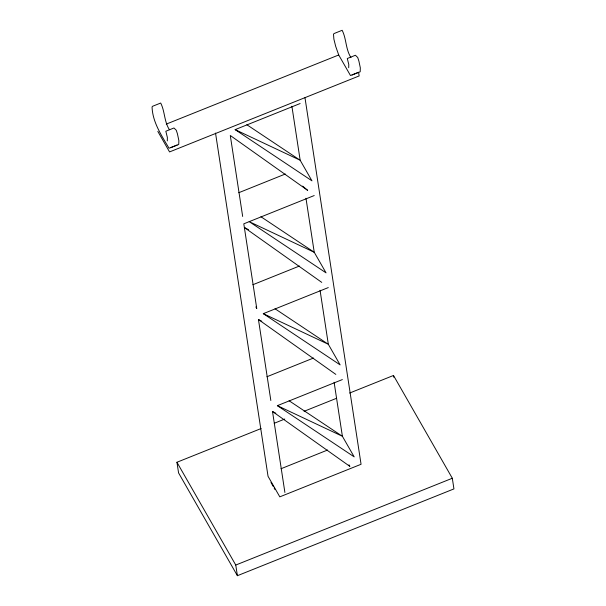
<?xml version="1.0" encoding="UTF-8"?>
<svg xmlns="http://www.w3.org/2000/svg" width="606" height="606" viewBox="0 0 606 606"><rect width="100%" height="100%" fill="white"/><g stroke="black" fill="none" stroke-linecap="round" stroke-linejoin="round"><path stroke-width="0.91" d="M167.309 140.903L167.362 137.448L165.832 131.237L173.952 127.987L176.278 130.26L177.452 133.888L178.861 140.577L178.747 144.493L170.627 147.743M348.7 67.705L348.783 64.486L347.291 58.509L355.411 55.252L357.737 57.525L358.911 61.153L360.32 67.842L360.206 71.758L352.086 75.015M166.256 124.109L338.716 54.979L350.465 75.515L358.585 72.258L359.146 75.939L169.566 151.924L157.818 131.396M177.126 144.993L169.006 148.243C161.567 135.433 152.576 122.306 152.061 106.959L152.576 106.285L160.696 103.035C164.991 111.451 164.09 121.473 169.407 129.699M291.895 106.239L300.167 160.249L311.961 180.83L235.136 129.631L300.129 103.535M238.779 192.708L285.335 174.013M314.211 195.556L243.801 223.826L256.755 308.484L255.846 306.901M252.861 284.729L299.417 266.034M320.059 290.274L328.323 344.284L340.117 364.873L263.292 313.666L328.293 287.577M266.943 376.743L313.499 358.048M334.118 382.265L342.39 436.275L354.184 456.863L277.359 405.656L342.36 379.568M349.654 393.036L393.491 375.47L452.311 478.255L453.939 488.906L237.4 575.7L178.573 472.915L176.944 462.264L261.11 428.533M274.26 423.261L284.782 419.041M304.068 411.307L336.504 398.309M281.01 468.733L327.558 450.038M237.4 575.7L235.764 565.05L452.311 478.255M235.136 129.631L300.167 160.249L246.854 124.722M263.292 313.666L328.323 344.284L275.018 308.757M277.359 405.656L342.39 436.275L289.085 400.748M248.513 229.674L244.362 227.508L321.756 282.381M270.837 400.498L258.444 319.521L261.769 321.256M284.903 492.489L272.511 411.512L275.828 413.247M260.936 216.736L314.241 252.27L326.043 272.851L249.21 221.652L314.241 252.27L305.977 198.26M258.444 319.521L335.83 374.402M272.511 411.512L349.897 466.393L348.988 464.81M302.636 186.103L307.674 190.367L230.288 135.486L242.673 216.463M270.98 482.49L273.238 486.444M274.147 488.019L275.048 489.603M176.944 462.264L235.764 565.05M350.965 57.623C345.556 49.192 346.534 38.92 342.155 30.3L334.035 33.557L333.512 34.231L333.868 39.064L335.701 46.382L338.716 54.979M393.491 375.47L393.764 377.243M304.977 97.687L361.062 464.279L279.805 496.852L268.041 476.293L215.531 133.078"/></g></svg>
